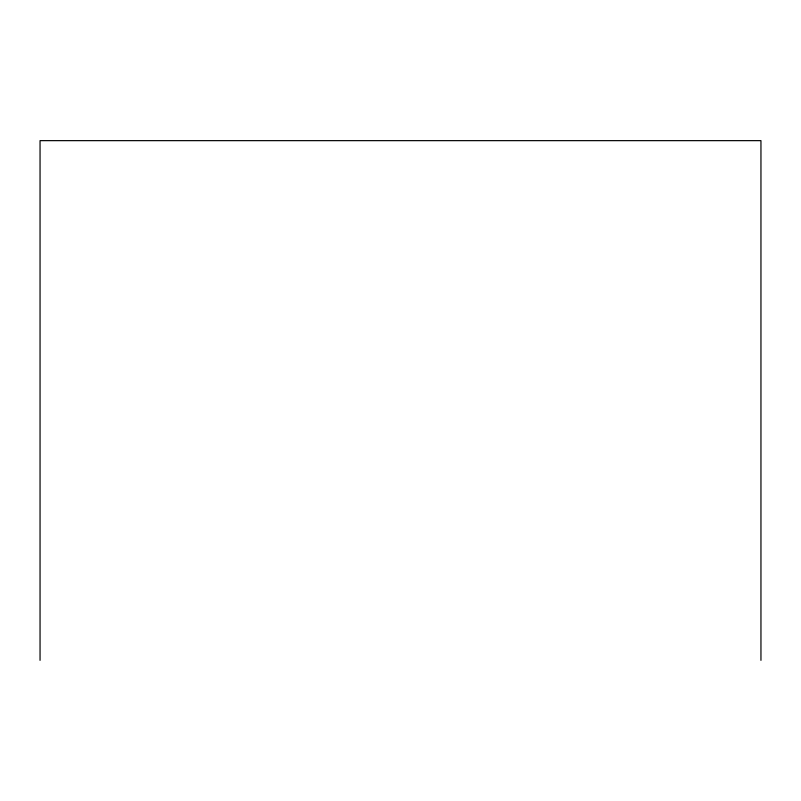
<?xml version="1.0" encoding="UTF-8"?>
<svg xmlns="http://www.w3.org/2000/svg" width="801" height="801" viewBox="0 0 801 801"><rect width="100%" height="100%" fill="white"/><g stroke="black" fill="none" stroke-linecap="round" stroke-linejoin="round"><path stroke-width="1.2" d="M760.95 660.354L760.95 140.646L40.05 140.646L40.05 660.354"/></g></svg>
